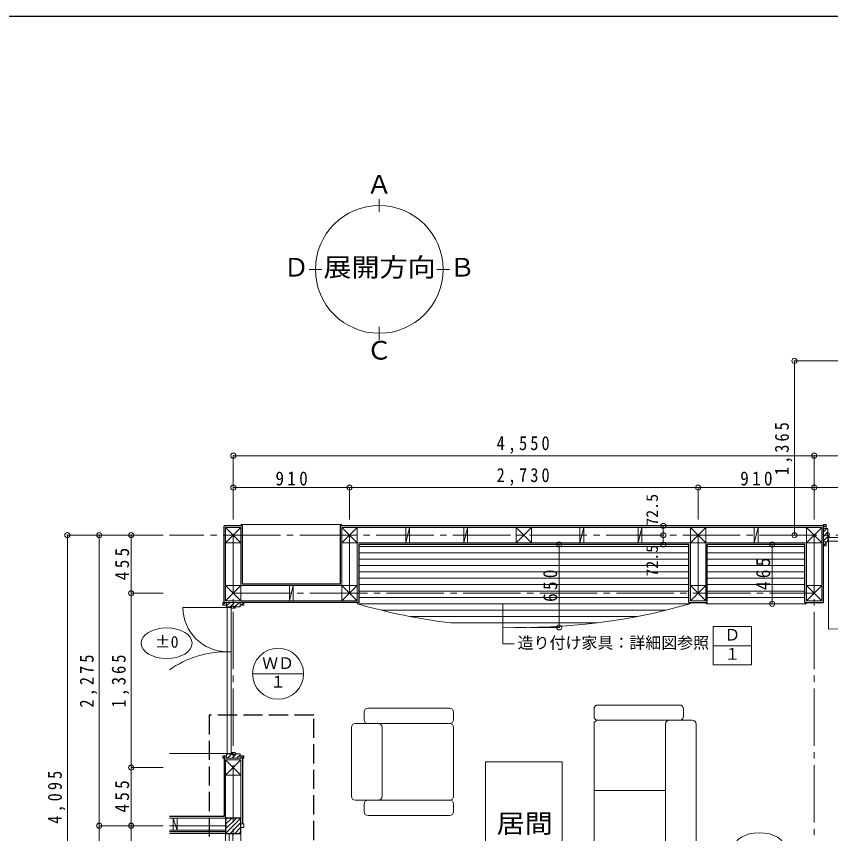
# Model space of a CAD drawing. Units: millimetres at full size, sheet at 1:50. Extents: x -10000 to 10000, y -6925 to 6925.
# Drawn here: x -1785 to 4593, y 525 to 6925 of the extents above; entities that cross this region are included whole.
import ezdxf
from ezdxf.enums import TextEntityAlignment as Align

# ---------------------------------------------------------------- set-up
doc = ezdxf.new("R2010")
doc.units = ezdxf.units.MM
doc.header["$LTSCALE"] = 50
doc.header["$PDMODE"] = 32
doc.header["$PDSIZE"] = 40
doc.linetypes.add('CHAIN2', pattern=[12, 9, -1, 1, -1])
doc.linetypes.add('DASHED3', pattern=[4, 3, -1])
for name, color, linetype, lineweight in [('0-2', 4, 'Continuous', 9), ('1-0', 1, 'CHAIN2', 9), ('1-1', 7, 'Continuous', 25), ('1-2', 4, 'Continuous', 9), ('1-3', 3, 'Continuous', 13), ('1-4', 134, 'Continuous', 9), ('1-5', 2, 'Continuous', 13), ('1-7', 4, 'Continuous', 9), ('1-A', 4, 'Continuous', 9), ('1-B', 4, 'Continuous', 9), ('1-C', 134, 'Continuous', 9), ('1-D', 4, 'Continuous', 9), ('F-1', 7, 'Continuous', 25)]:
    doc.layers.add(name, color=color, linetype=linetype, lineweight=lineweight)
doc.styles.add('ＭＳ ゴシック', font='')
doc.styles.get('ＭＳ ゴシック').set_extended_font_data('MS Gothic')

# ---------------------------------------------------------------- blocks, each defined once
blk = doc.blocks.new('柱1')
at = {"layer": '0-2'}
for p, q in [((-30, 30), (30, -30)), ((30, 30), (-30, -30))]:
    blk.add_line(p, q, dxfattribs=at)
blk.add_lwpolyline([(-30, -30), (30, -30), (30, 30), (-30, 30)], close=True, dxfattribs=at)
blk = doc.blocks.new('柱2')
at = {"layer": '1-2'}
for p, q in [((-30, -30), (30, 30)), ((-30, -12.32), (12.32, 30)), ((-30, 5.36), (-5.36, 30)), ((-30, 23.03), (-23.03, 30)), ((-12.32, -30), (30, 12.32)), ((5.36, -30), (30, -5.36)), ((23.03, -30), (30, -23.03))]:
    blk.add_line(p, q, dxfattribs=at)
at = {"layer": '1-2', "color": 7, "lineweight": 25}
blk.add_lwpolyline([(30, 30), (-30, 30), (-30, -30), (30, -30)], close=True, dxfattribs=at)
blk = doc.blocks.new('間柱')
at = {"layer": '1-2'}
blk.add_line((15, 60), (-15, -60), dxfattribs=at)
blk.add_lwpolyline([(-15, -60), (15, -60), (15, 60), (-15, 60)], close=True, dxfattribs=at)
blk = doc.blocks.new('片開き戸')
at = {"layer": '1-3'}
for p, q in [((72.5, 82.5), (92.5, 82.5)), ((72.5, -82.5), (72.5, 82.5)), ((92.5, 52.5), (92.5, 82.5)), ((817.5, 52.5), (817.5, 82.5)), ((837.5, 82.5), (837.5, 72.5)), ((72.5, 59.67), (72.5, 60)), ((107.5, 52.5), (72.5, 52.5)), ((102.5, 14.5), (117.5, 14.5)), ((102.5, -14.5), (102.5, 14.5)), ((107.5, 14.5), (107.5, 52.5)), ((117.5, -14.5), (117.5, 14.5)), ((807.5, 14.5), (792.5, 14.5)), ((792.5, -14.5), (792.5, 14.5)), ((802.5, 14.5), (802.5, 52.5)), ((802.5, 52.5), (837.5, 52.5)), ((807.5, -14.5), (807.5, 14.5)), ((107.5, -52.5), (72.5, -52.5)), ((92.5, -52.5), (92.5, -82.5)), ((102.5, -14.5), (117.5, -14.5)), ((107.5, -52.5), (107.5, -14.5)), ((110.5, -47.5), (110.5, -17.5)), ((807.5, -14.5), (792.5, -14.5)), ((802.5, -52.5), (802.5, -14.5)), ((802.5, -52.5), (837.5, -52.5)), ((817.5, -52.5), (817.5, -82.5)), ((72.5, -82.5), (92.5, -82.5)), ((837.5, -82.5), (817.5, -82.5))]:
    blk.add_line(p, q, dxfattribs=at)
at = {"layer": '1-3', "color": 134, "lineweight": 9}
for p, q in [((72.5, 61.07), (92.5, 81.07)), ((817.5, 60.36), (837.5, 80.36)), ((72.5, 25.71), (99.29, 52.5)), ((72.5, -9.64), (107.5, 25.36)), ((72.5, -45), (117.5, 0)), ((792.5, 0), (837.5, 45)), ((802.5, 45.36), (809.64, 52.5)), ((802.5, -25.36), (837.5, 9.64)), ((72.5, -80.36), (92.5, -60.36)), ((100.36, -52.5), (107.5, -45.36)), ((110.5, -47.5), (110.5, -736.5)), ((810.71, -52.5), (837.5, -25.71)), ((817.5, -81.07), (837.5, -61.07))]:
    blk.add_line(p, q, dxfattribs=at)
at = {"layer": '1-3'}
for points in [[(837.5, -82.5), (837.5, 82.5), (817.5, 82.5)], [(110.5, -47.5), (799.5, -47.5), (799.5, -17.5), (110.5, -17.5)]]:
    blk.add_lwpolyline(points, dxfattribs=at)
at = {"layer": '1-3', "color": 134, "lineweight": 9}
blk.add_arc((110.5, -47.5), 689, 270, 0, dxfattribs=at)

msp = doc.modelspace()

# ---------------------------------------------------------------- linework, layer by layer
at = {"layer": '1-0'}
for p, q in [((6284.34, 2862.06), (-585.66, 2862.06)), ((-85.66, 2862.06), (-85.66, -3052.94)), ((824.34, 2862.06), (824.34, 2407.06)), ((3554.34, 2862.06), (3554.34, 2407.06)), ((4464.34, 2862.06), (4464.34, -3052.94)), ((-85.66, 2407.06), (4464.34, 2407.06)), ((-585.66, 587.06), (-85.66, 587.06))]:
    msp.add_line(p, q, dxfattribs=at)
at = {"layer": '1-1'}
for p, q in [((-13.16, 2934.56), (-158.16, 2934.56)), ((-158.16, 2334.56), (-158.16, 2934.56)), ((-13.16, 2479.56), (-13.16, 2934.56)), ((751.84, 2934.56), (751.84, 2479.56)), ((4536.84, 2934.56), (751.84, 2934.56)), ((4536.84, 2334.56), (4536.84, 2934.56)), ((3626.84, 2334.56), (3626.84, 2789.56)), ((751.84, 2479.56), (-13.16, 2479.56)), ((3481.84, 2334.56), (3626.84, 2334.56)), ((4391.84, 2334.56), (4536.84, 2334.56)), ((-158.16, 1114.56), (-158.16, 659.56)), ((-13.16, 1114.56), (-13.16, 602.06)), ((-158.16, 659.56), (-585.66, 659.56)), ((-145.66, 539.56), (-585.66, 539.56))]:
    msp.add_line(p, q, dxfattribs=at)
for points in [[(3481.84, 2334.56), (3481.84, 2789.56), (896.84, 2789.56), (896.84, 2334.56), (-25.66, 2334.56)], [(4391.84, 2334.56), (4391.84, 2789.56), (3626.84, 2789.56)]]:
    msp.add_lwpolyline(points, dxfattribs=at)
at = {"layer": '1-2'}
for p, q in [((2129.34, 2922.06), (884.34, 2922.06)), ((3494.34, 2922.06), (2249.34, 2922.06)), ((4404.34, 2922.06), (3614.34, 2922.06)), ((-145.66, 2467.06), (-145.66, 2802.06)), ((-25.66, 2467.06), (-25.66, 2802.06)), ((764.34, 2802.06), (764.34, 2467.06)), ((2129.34, 2802.06), (884.34, 2802.06)), ((884.34, 2802.06), (884.34, 2467.06)), ((3494.34, 2802.06), (2249.34, 2802.06)), ((3494.34, 2467.06), (3494.34, 2802.06)), ((3614.34, 2467.06), (3614.34, 2802.06)), ((4404.34, 2802.06), (3614.34, 2802.06)), ((4404.34, 2467.06), (4404.34, 2802.06)), ((4524.34, 2467.06), (4524.34, 2802.06)), ((764.34, 2467.06), (-25.66, 2467.06)), ((764.34, 2347.06), (-25.66, 2347.06)), ((-145.66, 982.06), (-145.66, 647.06)), ((-25.66, 982.06), (-25.66, 647.06)), ((-585.66, 647.06), (-145.66, 647.06)), ((-555.66, 552.06), (-555.66, 647.06)), ((-555.66, 647.06), (-525.66, 552.06)), ((-525.66, 647.06), (-525.66, 552.06)), ((-145.66, 552.06), (-585.66, 552.06))]:
    msp.add_line(p, q, dxfattribs=at)
at = {"layer": '1-3'}
for p, q in [((-168.16, 2334.56), (-168.16, 2314.56)), ((-168.16, 2334.56), (-3.16, 2334.56)), ((-138.16, 2314.56), (-168.16, 2314.56)), ((-138.16, 2299.56), (-138.16, 2334.56)), ((-100.16, 2304.56), (-100.16, 2289.56)), ((-100.16, 2304.56), (-71.16, 2304.56)), ((-71.16, 2304.56), (-71.16, 2289.56)), ((-33.16, 2299.56), (-33.16, 2334.56)), ((-33.16, 2314.56), (-3.16, 2314.56)), ((-3.16, 2334.56), (-3.16, 2314.56)), ((-138.16, 2299.56), (-100.16, 2299.56)), ((-133.16, 2296.56), (-103.16, 2296.56)), ((-133.16, 2296.56), (-133.16, 1152.56)), ((-103.16, 2296.56), (-103.16, 1152.56)), ((-100.16, 2289.56), (-71.16, 2289.56)), ((-71.16, 2299.56), (-33.16, 2299.56)), ((-103.16, 1949.56), (-133.16, 1949.56)), ((-133.16, 1152.56), (-103.16, 1152.56)), ((-100.16, 1144.56), (-100.16, 1159.56)), ((-100.16, 1159.56), (-71.16, 1159.56)), ((-71.16, 1144.56), (-71.16, 1159.56)), ((-168.16, 1114.56), (-168.16, 1134.56)), ((-138.16, 1134.56), (-168.16, 1134.56)), ((-168.16, 1114.56), (-3.16, 1114.56)), ((-138.16, 1149.56), (-100.16, 1149.56)), ((-138.16, 1149.56), (-138.16, 1114.56)), ((-100.16, 1144.56), (-71.16, 1144.56)), ((-71.16, 1149.56), (-33.16, 1149.56)), ((-33.16, 1149.56), (-33.16, 1114.56)), ((-33.16, 1134.56), (-3.16, 1134.56)), ((-3.16, 1114.56), (-3.16, 1134.56)), ((-88.66, 527.06), (-88.66, -382.94))]:
    msp.add_line(p, q, dxfattribs=at)
at = {"layer": '1-3', "color": 134, "lineweight": 9}
for p, q in [((-166.73, 2314.56), (-146.73, 2334.56)), ((-138.16, 2307.77), (-111.37, 2334.56)), ((-111.02, 2299.56), (-76.02, 2334.56)), ((-85.66, 2289.56), (-40.66, 2334.56)), ((-40.31, 2299.56), (-33.16, 2306.7)), ((-25.31, 2314.56), (-5.31, 2334.56)), ((-133.16, 2296.56), (-480.16, 2296.56)), ((-133.16, 1152.56), (-585.66, 1152.56)), ((-130.66, 1114.56), (-85.66, 1159.56)), ((-166.02, 1114.56), (-146.02, 1134.56)), ((-138.16, 1142.41), (-131.02, 1149.56)), ((-95.31, 1114.56), (-60.31, 1149.56)), ((-59.95, 1114.56), (-33.16, 1141.34)), ((-24.6, 1114.56), (-4.6, 1134.56))]:
    msp.add_line(p, q, dxfattribs=at)
at = {"layer": '1-3'}
msp.add_lwpolyline([(-88.66, -382.94), (-118.66, -382.94), (-118.66, 527.06)], dxfattribs=at)
at = {"layer": '1-3', "color": 134, "lineweight": 9}
for centre, radius, start, end in [((-133.16, 2296.56), 347, 180, 270), ((-133.16, 1152.56), 797, 90, 124.59376)]:
    msp.add_arc(centre, radius, start, end, dxfattribs=at)
at = {"layer": '1-4'}
for p, q in [((-145.66, 527.06), (-585.66, 527.06)), ((-145.66, -1172.94), (-145.66, 527.06)), ((-25.66, 527.06), (-25.66, -262.94))]:
    msp.add_line(p, q, dxfattribs=at)
at = {"layer": '1-4', "color": 3, "lineweight": 13}
msp.add_lwpolyline([(-25.66, 572.06), (-3.16, 572.06), (-3.16, 602.06), (-25.66, 602.06)], dxfattribs=at)
at = {"layer": '1-5'}
for p, q in [((-23.16, 2934.56), (-23.16, 2944.56)), ((886.84, 2334.56), (886.84, 2324.56)), ((3491.84, 2334.56), (3491.84, 2324.56)), ((4401.84, 2334.56), (4401.84, 2324.56))]:
    msp.add_line(p, q, dxfattribs=at)
for points in [[(761.84, 2934.56), (761.84, 2944.56), (-23.16, 2944.56)], [(3616.84, 2334.56), (3616.84, 2324.56), (4401.84, 2324.56)]]:
    msp.add_lwpolyline(points, dxfattribs=at)
for start, end in [(253.83218, 262.9866), (267.98888, 286.16782)]:
    msp.add_arc((2189.34, 6817.21), 4677.65, start, end, dxfattribs=at)
at = {"layer": '1-7'}
for p, q in [((939.34, 1477.06), (939.34, 1417.06)), ((1609.34, 1507.06), (969.34, 1507.06)), ((1639.34, 1417.06), (1639.34, 1477.06)), ((2739.34, 1502.06), (2739.34, 1442.06)), ((2769.34, 1532.06), (3409.34, 1532.06)), ((3439.34, 1442.06), (3439.34, 1502.06)), ((2769.34, 1412.06), (3509.34, 1412.06)), ((839.34, 1357.06), (839.34, 817.06)), ((1609.34, 1387.06), (869.34, 1387.06)), ((1079.34, 817.06), (1079.34, 1357.06)), ((1639.34, 817.06), (1639.34, 1357.06)), ((2739.34, 1382.06), (2739.34, -207.94)), ((3299.34, 1382.06), (3299.34, -207.94)), ((3539.34, -207.94), (3539.34, 1382.06)), ((2739.34, 862.06), (3299.34, 862.06)), ((1609.34, 787.06), (869.34, 787.06)), ((939.34, 757.06), (939.34, 697.06)), ((1639.34, 697.06), (1639.34, 757.06)), ((1609.34, 667.06), (969.34, 667.06))]:
    msp.add_line(p, q, dxfattribs=at)
msp.add_lwpolyline([(1889.34, 87.06), (2489.34, 87.06), (2489.34, 1087.06), (1889.34, 1087.06)], close=True, dxfattribs=at)
for centre, start, end in [((969.34, 1477.06), 90, 180), ((1609.34, 1477.06), 0, 90), ((2769.34, 1502.06), 90, 180), ((3409.34, 1502.06), 0, 90), ((969.34, 1417.06), 180, 270), ((1609.34, 1417.06), 270, 0), ((2769.34, 1442.06), 180, 270), ((2769.34, 1382.06), 90, 180), ((3329.34, 1382.06), 90, 180), ((3409.34, 1442.06), 270, 0), ((3509.34, 1382.06), 0, 90), ((869.34, 1357.06), 90, 180), ((1049.34, 1357.06), 0, 90), ((1609.34, 1357.06), 0, 90), ((869.34, 817.06), 180, 270), ((969.34, 757.06), 90, 180), ((1049.34, 817.06), 270, 0), ((1609.34, 817.06), 270, 0), ((1609.34, 757.06), 0, 90), ((969.34, 697.06), 180, 270), ((1609.34, 697.06), 270, 0)]:
    msp.add_arc(centre, 30, start, end, dxfattribs=at)
at = {"layer": '1-A'}
for p, q in [((2025.18, 2012.37), (2025.18, 2318.52)), ((2114.72, 2012.37), (2025.18, 2012.37)), ((3673.15, 1996.54), (3973.15, 1996.54))]:
    msp.add_line(p, q, dxfattribs=at)
msp.add_lwpolyline([(3673.15, 1846.54), (3973.15, 1846.54), (3973.15, 2146.54), (3673.15, 2146.54)], close=True, dxfattribs=at)
at = {"layer": '1-A', "color": 7, "linetype": 'DASHED3', "lineweight": 25}
msp.add_lwpolyline([(-275.52, 1451.47), (-275.52, -1945.81), (1099.93, -1945.81), (1099.93, -525.26), (543.74, -525.26), (543.74, 1451.47)], close=True, dxfattribs=at)
at = {"layer": '1-B'}
for p, q in [((1057.2, 5492.82), (1057.2, 5392.82)), ((607.2, 4942.82), (507.2, 4942.82)), ((1607.2, 4942.82), (1507.2, 4942.82)), ((1057.2, 4492.82), (1057.2, 4392.82)), ((65.2, 1776.61), (465.2, 1776.61))]:
    msp.add_line(p, q, dxfattribs=at)
for centre, radius in [((1057.2, 4942.82), 500), ((265.2, 1776.61), 200)]:
    msp.add_circle(centre, radius, dxfattribs=at)
for centre in [(-607.86, 2015.79), (4035.29, 411.66)]:
    msp.add_ellipse(centre, major_axis=(200, 0), ratio=0.6, dxfattribs=at)
at = {"layer": '1-C'}
for p, q in [((896.84, 2774.56), (3481.84, 2774.56)), ((3626.84, 2774.56), (4391.84, 2774.56)), ((896.84, 2724.56), (3481.84, 2724.56)), ((3626.84, 2724.56), (4391.84, 2724.56)), ((896.84, 2674.56), (3481.84, 2674.56)), ((896.84, 2624.56), (3481.84, 2624.56)), ((3626.84, 2674.56), (4391.84, 2674.56)), ((3626.84, 2624.56), (4391.84, 2624.56)), ((896.84, 2574.56), (3481.84, 2574.56)), ((3626.84, 2574.56), (4391.84, 2574.56)), ((896.84, 2524.56), (3481.84, 2524.56)), ((3626.84, 2524.56), (4391.84, 2524.56)), ((896.84, 2474.56), (3481.84, 2474.56)), ((3626.84, 2474.56), (4391.84, 2474.56)), ((896.84, 2424.56), (3481.84, 2424.56)), ((896.84, 2374.56), (3481.84, 2374.56)), ((3626.84, 2424.56), (4391.84, 2424.56)), ((3626.84, 2374.56), (4391.84, 2374.56)), ((886.84, 2324.56), (3491.84, 2324.56)), ((1073.66, 2274.56), (3305.02, 2274.56)), ((1301.66, 2224.56), (3077.02, 2224.56)), ((1618.19, 2174.56), (2760.49, 2174.56))]:
    msp.add_line(p, q, dxfattribs=at)
at = {"layer": '1-D'}
for p, q in [((4308.52, 4227.06), (4824.34, 4227.06)), ((4308.52, 4227.06), (4308.52, 2862.06)), ((-85.66, 3484.56), (-85.66, 2984.56)), ((4464.34, 3484.56), (-85.66, 3484.56)), ((4464.34, 3484.56), (4464.34, 2984.56)), ((4464.34, 3484.56), (5829.34, 3484.56)), ((-85.66, 3234.56), (824.34, 3234.56)), ((824.34, 3234.56), (824.34, 2984.56)), ((824.34, 3234.56), (3554.34, 3234.56)), ((3554.34, 3234.56), (3554.34, 2984.56)), ((3554.34, 3234.56), (4464.34, 3234.56)), ((4464.34, 3234.56), (5374.34, 3234.56)), ((3282.32, 2862.06), (3282.32, 2934.56)), ((-1385.66, 2862.06), (-635.66, 2862.06)), ((-1385.66, -1232.94), (-1385.66, 2862.06)), ((-1135.66, 587.06), (-1135.66, 2862.06)), ((-885.66, 2407.06), (-885.66, 2862.06)), ((3282.32, 2789.56), (3282.32, 2862.06)), ((2467.44, 2139.56), (2467.44, 2789.56)), ((4135.11, 2324.56), (4135.11, 2789.56)), ((-885.66, 2407.06), (-635.66, 2407.06)), ((-885.66, 1042.06), (-885.66, 2407.06)), ((2467.44, 2139.56), (2239.34, 2139.56)), ((-885.66, 1042.06), (-635.66, 1042.06)), ((-885.66, 587.06), (-885.66, 1042.06)), ((-1135.66, 587.06), (-635.66, 587.06)), ((-1135.66, -1232.94), (-1135.66, 587.06)), ((-885.66, -322.94), (-885.66, 587.06))]:
    msp.add_line(p, q, dxfattribs=at)
for p in [(4308.52, 4227.06), (-85.66, 3484.56), (4464.34, 3484.56), (-85.66, 3234.56), (824.34, 3234.56), (3554.34, 3234.56), (4464.34, 3234.56), (3282.32, 2934.56), (-1385.66, 2862.06), (-1135.66, 2862.06), (-885.66, 2862.06), (3282.32, 2862.06), (4308.52, 2862.06), (2467.44, 2789.56), (3282.32, 2789.56), (4135.11, 2789.56), (-885.66, 2407.06), (4135.11, 2324.56), (2467.44, 2139.56), (-885.66, 1042.06), (-1135.66, 587.06), (-885.66, 587.06)]:
    msp.add_point(p, dxfattribs=at)
at = {"layer": 'F-1'}
msp.add_line((10000, 6925), (-10000, 6925), dxfattribs=at)

# ---------------------------------------------------------------- block references
at = {"layer": '1-2', "xscale": 2, "yscale": 2}
for name, p in [('柱1', (-85.66, 2862.06)), ('柱1', (824.34, 2862.06)), ('柱1', (2189.34, 2862.06)), ('柱1', (3554.34, 2862.06)), ('柱1', (4464.34, 2862.06)), ('柱1', (-85.66, 2407.06)), ('柱1', (824.34, 2407.06)), ('柱1', (3554.34, 2407.06)), ('柱1', (4464.34, 2407.06)), ('柱1', (-85.66, 1042.06)), ('柱2', (-85.66, 587.06))]:
    msp.add_blockref(name, p, dxfattribs=at)
at = {"layer": '1-2'}
for p in [(1279.34, 2862.06), (1734.34, 2862.06), (2644.34, 2862.06), (3099.34, 2862.06), (4009.34, 2862.06), (369.34, 2407.06)]:
    msp.add_blockref('間柱', p, dxfattribs=at)
at = {"layer": '1-3'}
msp.add_blockref('片開き戸', (4464.34, 2862.06), dxfattribs=at)

# ---------------------------------------------------------------- texts
at = {"layer": '1-A', "style": 'ＭＳ ゴシック'}
for s, p in [('Ｄ', (3760.65, 2009.04)), ('造り付け家具：詳細図参照', (2140.96, 1946.17)), ('１', (3760.65, 1859.04))]:
    msp.add_text(s, height=91.64, dxfattribs=at).set_placement(p, align=Align.BOTTOM_LEFT)
at = {"layer": '1-A', "color": 7, "style": 'ＭＳ ゴシック', "width": 1.1}
msp.add_text('居間', height=146.6, dxfattribs=at).set_placement((1976.84, 487.06), align=Align.BOTTOM_LEFT)
at = {"layer": '1-B', "color": 7, "style": 'ＭＳ ゴシック'}
for s, p in [('Ａ', (957.2, 5492.82)), ('Ｄ', (307.2, 4842.82)), ('Ｂ', (1607.2, 4842.82)), ('Ｃ', (957.2, 4192.82))]:
    msp.add_text(s, height=146.6, dxfattribs=at).set_placement(p, align=Align.BOTTOM_LEFT)
at = {"layer": '1-B', "color": 7, "style": 'ＭＳ ゴシック', "width": 1.1}
msp.add_text('展開方向', height=146.6, dxfattribs=at).set_placement((619.7, 4842.82), align=Align.BOTTOM_LEFT)
at = {"layer": '1-B', "style": 'ＭＳ ゴシック'}
for s, p in [('±0', (-701.61, 1953.29)), ('ＷＤ', (140.2, 1786.61)), ('１', (202.7, 1641.61))]:
    msp.add_text(s, height=91.64, dxfattribs=at).set_placement(p, align=Align.BOTTOM_LEFT)
at = {"layer": '1-D', "style": 'ＭＳ ゴシック'}
for p in [(3267.32, 2935.74), (3267.32, 2537.22)]:
    msp.add_text('72.5', height=91.64, rotation=90, dxfattribs=at).set_placement(p, align=Align.BOTTOM_LEFT)
at = {"layer": '1-D', "color": 7, "char_height": 110, "attachment_point": 7, "rotation": 90, "style": 'ＭＳ ゴシック'}
for s, insert in [('\\T1.38;\\W0.85;1,365', (4293.52, 3332.06)), ('\\T1.38;\\W0.9;455', (-900.66, 2509.56)), ('\\T1.38;\\W0.9;465', (4120.11, 2432.06)), ('\\T1.38;\\W0.9;650', (2452.44, 2339.56)), ('\\T1.38;\\W0.85;2,275', (-1150.66, 1512.06)), ('\\T1.38;\\W0.85;1,365', (-900.66, 1512.06)), ('\\T1.38;\\W0.85;4,095', (-1400.66, 602.06)), ('\\T1.38;\\W0.9;455', (-900.66, 689.56))]:
    msp.add_mtext(s, dxfattribs=dict(at, insert=insert))
at = {"layer": '1-D', "color": 7, "char_height": 110, "attachment_point": 7, "style": 'ＭＳ ゴシック'}
for s, insert in [('\\T1.38;\\W0.85;4,550', (1976.84, 3499.56)), ('\\T1.38;\\W0.9;910', (244.34, 3249.56)), ('\\T1.38;\\W0.85;2,730', (1976.84, 3249.56)), ('\\T1.38;\\W0.9;910', (3884.34, 3249.56))]:
    msp.add_mtext(s, dxfattribs=dict(at, insert=insert))

doc.saveas('drawing.dxf')
